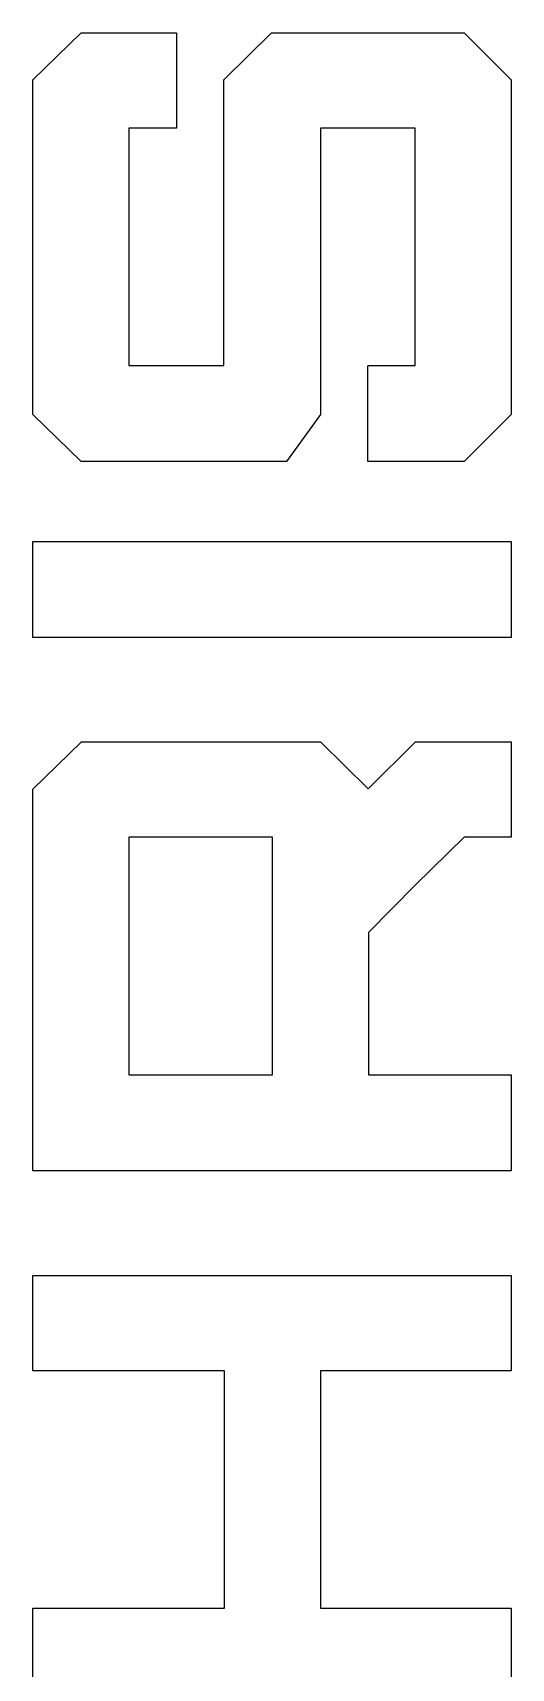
# Model space of a CAD drawing. Extents: x 4 to 27.8, y 3.9 to 24.1.
# Drawn here: x 23.988 to 24.989, y 10.546 to 13.97 of the extents above; entities that cross this region are included whole.
import ezdxf

# ---------------------------------------------------------------- set-up
doc = ezdxf.new("R2010")
doc.units = 0
doc.header["$MEASUREMENT"] = 0
doc.layers.add('BLACK', color=7, linetype='CONTINUOUS')

msp = doc.modelspace()

# ---------------------------------------------------------------- linework, layer by layer
at = {"layer": 'Black'}
for p, q in [((23.9879, 13.8714), (24.0893, 13.9699)), ((24.0893, 13.9699), (24.0894, 13.97)), ((24.0893, 13.9699), (24.0893, 13.9699)), ((24.0893, 13.9699), (24.0893, 13.9699)), ((24.0894, 13.97), (24.0895, 13.97)), ((24.0895, 13.97), (24.0895, 13.97)), ((24.0895, 13.97), (24.0895, 13.97)), ((24.0895, 13.97), (24.0896, 13.97)), ((24.0896, 13.97), (24.0896, 13.9701)), ((24.0896, 13.9701), (24.0896, 13.9701)), ((24.0896, 13.9701), (24.0897, 13.9701)), ((24.0897, 13.9701), (24.2881, 13.9701)), ((24.2881, 13.9701), (24.2882, 13.97)), ((24.2882, 13.97), (24.2882, 13.97)), ((24.2882, 13.97), (24.2882, 13.97)), ((24.2882, 13.97), (24.2883, 13.97)), ((24.2883, 13.97), (24.2883, 13.97)), ((24.2883, 13.97), (24.2884, 13.97)), ((24.2884, 13.97), (24.2884, 13.97)), ((24.2884, 13.97), (24.2884, 13.9699)), ((24.2884, 13.9699), (24.2885, 13.9699)), ((24.2885, 13.9699), (24.2885, 13.9699)), ((24.2885, 13.9699), (24.2885, 13.9698)), ((24.2885, 13.9698), (24.2885, 13.9698)), ((24.2885, 13.9698), (24.2886, 13.9698)), ((24.2886, 13.9698), (24.2886, 13.9697)), ((24.2886, 13.9697), (24.2886, 13.9697)), ((24.2886, 13.9697), (24.2886, 13.9696)), ((24.2886, 13.9696), (24.2886, 13.9696)), ((24.2886, 13.9696), (24.2886, 13.9696)), ((24.2886, 13.9696), (24.2886, 13.7711)), ((24.3876, 13.8714), (24.4875, 13.9699)), ((24.4875, 13.9699), (24.4876, 13.9699)), ((24.4876, 13.9699), (24.4876, 13.97)), ((24.4876, 13.97), (24.4877, 13.97)), ((24.4876, 13.9699), (24.4876, 13.9699)), ((24.4877, 13.97), (24.4877, 13.97)), ((24.4877, 13.97), (24.4877, 13.97)), ((24.4877, 13.97), (24.4878, 13.97)), ((24.4878, 13.97), (24.4879, 13.9701)), ((24.4879, 13.9701), (24.4879, 13.97)), ((24.4879, 13.97), (24.4879, 13.9701)), ((24.4879, 13.9701), (24.8898, 13.9701)), ((24.8898, 13.9701), (24.8898, 13.97)), ((24.8898, 13.97), (24.8898, 13.9701)), ((24.8898, 13.9701), (24.8899, 13.97)), ((24.8899, 13.97), (24.8899, 13.97)), ((24.8899, 13.97), (24.89, 13.97)), ((24.89, 13.97), (24.89, 13.97)), ((24.89, 13.97), (24.89, 13.97)), ((24.89, 13.97), (24.8901, 13.9699)), ((24.8901, 13.9699), (24.8901, 13.9699)), ((24.8901, 13.9699), (24.8901, 13.9699)), ((24.8901, 13.9699), (24.9886, 13.8714)), ((23.9878, 13.8712), (23.9878, 13.8713)), ((23.9878, 13.8713), (23.9879, 13.8713)), ((23.9878, 13.8711), (23.9878, 13.8712)), ((23.9878, 13.8712), (23.9878, 13.8712)), ((23.9878, 13.8712), (23.9878, 13.8712)), ((23.9878, 13.871), (23.9878, 13.8711)), ((23.9878, 13.8711), (23.9878, 13.8711)), ((23.9878, 13.1715), (23.9878, 13.871)), ((23.9879, 13.8713), (23.9879, 13.8714)), ((23.9879, 13.8714), (23.9879, 13.8714)), ((23.9879, 13.8714), (23.9879, 13.8714)), ((24.3875, 13.8713), (24.3876, 13.8714)), ((24.3875, 13.8712), (24.3875, 13.8713)), ((24.3875, 13.8713), (24.3875, 13.8713)), ((24.3875, 13.8711), (24.3875, 13.8712)), ((24.3875, 13.8712), (24.3875, 13.8712)), ((24.3875, 13.8712), (24.3875, 13.8712)), ((24.3875, 13.871), (24.3875, 13.8711)), ((24.3875, 13.8711), (24.3875, 13.8711)), ((24.3875, 13.2733), (24.3875, 13.871)), ((24.3876, 13.8714), (24.3876, 13.8714)), ((24.3876, 13.8714), (24.3876, 13.8714)), ((24.9886, 13.8714), (24.9886, 13.8714)), ((24.9886, 13.8714), (24.9887, 13.8714)), ((24.9887, 13.8714), (24.9887, 13.8713)), ((24.9887, 13.8713), (24.9887, 13.8713)), ((24.9887, 13.8713), (24.9887, 13.8712)), ((24.9887, 13.8712), (24.9888, 13.8712)), ((24.9888, 13.8712), (24.9888, 13.8712)), ((24.9888, 13.8712), (24.9888, 13.8711)), ((24.9888, 13.8711), (24.9888, 13.8711)), ((24.9888, 13.8711), (24.9888, 13.871)), ((24.9888, 13.871), (24.9888, 13.1715)), ((24.2881, 13.7706), (24.1887, 13.7706)), ((24.1887, 13.7706), (24.1887, 13.2733)), ((24.2882, 13.7706), (24.2881, 13.7706)), ((24.2883, 13.7706), (24.2882, 13.7706)), ((24.2882, 13.7706), (24.2882, 13.7706)), ((24.2882, 13.7706), (24.2882, 13.7706)), ((24.2884, 13.7707), (24.2883, 13.7707)), ((24.2883, 13.7707), (24.2883, 13.7706)), ((24.2885, 13.7708), (24.2884, 13.7707)), ((24.2884, 13.7707), (24.2884, 13.7707)), ((24.2884, 13.7707), (24.2884, 13.7707)), ((24.2886, 13.7709), (24.2885, 13.7709)), ((24.2885, 13.7709), (24.2885, 13.7708)), ((24.2885, 13.7708), (24.2885, 13.7708)), ((24.2885, 13.7708), (24.2885, 13.7708)), ((24.2886, 13.7711), (24.2886, 13.7711)), ((24.2886, 13.7711), (24.2886, 13.771)), ((24.2886, 13.771), (24.2886, 13.771)), ((24.2886, 13.771), (24.2886, 13.7709)), ((24.2886, 13.7709), (24.2886, 13.7709)), ((24.7879, 13.7706), (24.5898, 13.7706)), ((24.5898, 13.7706), (24.5898, 13.1715)), ((24.7879, 13.2733), (24.7879, 13.7706)), ((24.1887, 13.2733), (24.3875, 13.2733)), ((24.6891, 13.273), (24.6891, 13.2731)), ((24.6891, 13.2731), (24.6892, 13.2731)), ((24.6891, 13.2729), (24.6891, 13.273)), ((24.6891, 13.273), (24.6891, 13.273)), ((24.6891, 13.273), (24.6891, 13.273)), ((24.6891, 13.2728), (24.6891, 13.2729)), ((24.6891, 13.2729), (24.6891, 13.2729)), ((24.6891, 13.0729), (24.6891, 13.2728)), ((24.6892, 13.2731), (24.6892, 13.2732)), ((24.6892, 13.2732), (24.6892, 13.2732)), ((24.6892, 13.2732), (24.6893, 13.2732)), ((24.6892, 13.2731), (24.6892, 13.2731)), ((24.6893, 13.2732), (24.6893, 13.2733)), ((24.6893, 13.2733), (24.6893, 13.2733)), ((24.6893, 13.2733), (24.6894, 13.2733)), ((24.6894, 13.2733), (24.6894, 13.2733)), ((24.6894, 13.2733), (24.6895, 13.2733)), ((24.6895, 13.2733), (24.6895, 13.2733)), ((24.6895, 13.2733), (24.6896, 13.2733)), ((24.6896, 13.2733), (24.7879, 13.2733)), ((23.9878, 13.1714), (23.9878, 13.1715)), ((23.9878, 13.1713), (23.9878, 13.1714)), ((23.9878, 13.1714), (23.9878, 13.1714)), ((23.9878, 13.1714), (23.9878, 13.1714)), ((23.9879, 13.1712), (23.9878, 13.1713)), ((23.9878, 13.1713), (23.9878, 13.1713)), ((23.9878, 13.1713), (23.9878, 13.1713)), ((23.9879, 13.1711), (23.9879, 13.1712)), ((23.9879, 13.1712), (23.9879, 13.1712)), ((24.0893, 13.0726), (23.9879, 13.1711)), ((23.9879, 13.1711), (23.9879, 13.1711)), ((24.5897, 13.1712), (24.5183, 13.0726)), ((24.5898, 13.1713), (24.5897, 13.1713)), ((24.5897, 13.1713), (24.5897, 13.1712)), ((24.5897, 13.1712), (24.5897, 13.1712)), ((24.5898, 13.1715), (24.5898, 13.1714)), ((24.5898, 13.1714), (24.5898, 13.1713)), ((24.5898, 13.1713), (24.5898, 13.1713)), ((24.9886, 13.1711), (24.8901, 13.0726)), ((24.9887, 13.1712), (24.9886, 13.1711)), ((24.9886, 13.1711), (24.9886, 13.1711)), ((24.9888, 13.1713), (24.9887, 13.1713)), ((24.9887, 13.1713), (24.9887, 13.1713)), ((24.9887, 13.1713), (24.9887, 13.1712)), ((24.9887, 13.1712), (24.9887, 13.1712)), ((24.9888, 13.1715), (24.9888, 13.1715)), ((24.9888, 13.1715), (24.9888, 13.1714)), ((24.9888, 13.1714), (24.9888, 13.1714)), ((24.9888, 13.1714), (24.9888, 13.1713)), ((24.0894, 13.0725), (24.0893, 13.0726)), ((24.0893, 13.0726), (24.0893, 13.0726)), ((24.0893, 13.0726), (24.0893, 13.0726)), ((24.0895, 13.0725), (24.0894, 13.0725)), ((24.0896, 13.0725), (24.0895, 13.0725)), ((24.0895, 13.0725), (24.0895, 13.0725)), ((24.0895, 13.0725), (24.0895, 13.0725)), ((24.0896, 13.0724), (24.0896, 13.0725)), ((24.0897, 13.0724), (24.0896, 13.0724)), ((24.0896, 13.0724), (24.0896, 13.0724)), ((24.5179, 13.0724), (24.0897, 13.0724)), ((24.518, 13.0725), (24.5179, 13.0725)), ((24.5179, 13.0725), (24.5179, 13.0724)), ((24.5181, 13.0725), (24.518, 13.0725)), ((24.518, 13.0725), (24.518, 13.0725)), ((24.5182, 13.0725), (24.5181, 13.0725)), ((24.5181, 13.0725), (24.5181, 13.0725)), ((24.5183, 13.0726), (24.5182, 13.0726)), ((24.5182, 13.0726), (24.5182, 13.0726)), ((24.5182, 13.0726), (24.5182, 13.0725)), ((24.5182, 13.0725), (24.5182, 13.0725)), ((24.6891, 13.0728), (24.6891, 13.0729)), ((24.6891, 13.0729), (24.6891, 13.0729)), ((24.6891, 13.0729), (24.6891, 13.0729)), ((24.6891, 13.0727), (24.6891, 13.0728)), ((24.6891, 13.0728), (24.6891, 13.0728)), ((24.6892, 13.0727), (24.6891, 13.0727)), ((24.6891, 13.0727), (24.6891, 13.0727)), ((24.6892, 13.0726), (24.6892, 13.0727)), ((24.6893, 13.0725), (24.6892, 13.0726)), ((24.6892, 13.0726), (24.6892, 13.0726)), ((24.6892, 13.0726), (24.6892, 13.0726)), ((24.6894, 13.0725), (24.6893, 13.0725)), ((24.6893, 13.0725), (24.6893, 13.0725)), ((24.6893, 13.0725), (24.6893, 13.0725)), ((24.6895, 13.0724), (24.6894, 13.0725)), ((24.6894, 13.0725), (24.6894, 13.0725)), ((24.6896, 13.0724), (24.6895, 13.0724)), ((24.6895, 13.0724), (24.6895, 13.0724)), ((24.8898, 13.0724), (24.6896, 13.0724)), ((24.8899, 13.0725), (24.8898, 13.0724)), ((24.8898, 13.0724), (24.8898, 13.0724)), ((24.8898, 13.0724), (24.8898, 13.0724)), ((24.89, 13.0725), (24.8899, 13.0725)), ((24.8899, 13.0725), (24.8899, 13.0725)), ((24.8901, 13.0726), (24.89, 13.0725)), ((24.89, 13.0725), (24.89, 13.0725)), ((24.89, 13.0725), (24.89, 13.0725)), ((24.8901, 13.0726), (24.8901, 13.0726)), ((24.8901, 13.0726), (24.8901, 13.0726)), ((23.9878, 12.9049), (23.9878, 12.905)), ((23.9878, 12.905), (23.9878, 12.905)), ((23.9878, 12.905), (23.9879, 12.905)), ((23.9878, 12.9048), (23.9878, 12.9049)), ((23.9878, 12.9049), (23.9878, 12.9049)), ((23.9878, 12.7049), (23.9878, 12.9048)), ((23.9878, 12.9048), (23.9878, 12.9048)), ((23.9878, 12.9048), (23.9878, 12.9048)), ((23.9879, 12.905), (23.9879, 12.9051)), ((23.9879, 12.9051), (23.9879, 12.9051)), ((23.9879, 12.9051), (23.988, 12.9051)), ((23.988, 12.9051), (23.988, 12.9052)), ((23.988, 12.9052), (23.988, 12.9052)), ((23.988, 12.9052), (23.9881, 12.9052)), ((23.9881, 12.9052), (23.9881, 12.9052)), ((23.9881, 12.9052), (23.9882, 12.9052)), ((23.9882, 12.9052), (23.9883, 12.9053)), ((23.9882, 12.9052), (23.9882, 12.9052)), ((23.9882, 12.9052), (23.9882, 12.9052)), ((23.9883, 12.9053), (24.9883, 12.9053)), ((24.9883, 12.9053), (24.9883, 12.9052)), ((24.9883, 12.9052), (24.9884, 12.9052)), ((24.9884, 12.9052), (24.9884, 12.9052)), ((24.9884, 12.9052), (24.9885, 12.9052)), ((24.9885, 12.9052), (24.9885, 12.9052)), ((24.9885, 12.9052), (24.9885, 12.9052)), ((24.9885, 12.9052), (24.9886, 12.9052)), ((24.9886, 12.9052), (24.9886, 12.9051)), ((24.9886, 12.9051), (24.9886, 12.9051)), ((24.9886, 12.9051), (24.9887, 12.9051)), ((24.9887, 12.9051), (24.9887, 12.905)), ((24.9887, 12.905), (24.9887, 12.905)), ((24.9887, 12.905), (24.9887, 12.905)), ((24.9887, 12.905), (24.9888, 12.9049)), ((24.9888, 12.9049), (24.9888, 12.9049)), ((24.9888, 12.9049), (24.9888, 12.9048)), ((24.9888, 12.9048), (24.9888, 12.9048)), ((24.9888, 12.9048), (24.9888, 12.9048)), ((24.9888, 12.9048), (24.9888, 12.7049)), ((23.9878, 12.7048), (23.9878, 12.7049)), ((23.9878, 12.7047), (23.9878, 12.7048)), ((23.9878, 12.7048), (23.9878, 12.7048)), ((23.9878, 12.7046), (23.9878, 12.7047)), ((23.9878, 12.7047), (23.9878, 12.7047)), ((23.9878, 12.7047), (23.9878, 12.7047)), ((23.9879, 12.7046), (23.9878, 12.7046)), ((23.9879, 12.7045), (23.9879, 12.7046)), ((23.988, 12.7045), (23.9879, 12.7045)), ((23.9879, 12.7045), (23.9879, 12.7045)), ((23.988, 12.7044), (23.988, 12.7045)), ((23.988, 12.7045), (23.988, 12.7045)), ((23.9881, 12.7044), (23.988, 12.7044)), ((23.9882, 12.7044), (23.9881, 12.7044)), ((23.9881, 12.7044), (23.9881, 12.7044)), ((23.9883, 12.7044), (23.9882, 12.7044)), ((23.9882, 12.7044), (23.9882, 12.7044)), ((23.9882, 12.7044), (23.9882, 12.7044)), ((24.9883, 12.7044), (23.9883, 12.7044)), ((24.9884, 12.7044), (24.9883, 12.7044)), ((24.9883, 12.7044), (24.9883, 12.7044)), ((24.9885, 12.7044), (24.9884, 12.7044)), ((24.9884, 12.7044), (24.9884, 12.7044)), ((24.9886, 12.7045), (24.9885, 12.7044)), ((24.9885, 12.7044), (24.9885, 12.7044)), ((24.9885, 12.7044), (24.9885, 12.7044)), ((24.9887, 12.7045), (24.9886, 12.7045)), ((24.9886, 12.7045), (24.9886, 12.7045)), ((24.9886, 12.7045), (24.9886, 12.7045)), ((24.9888, 12.7047), (24.9887, 12.7047)), ((24.9887, 12.7047), (24.9887, 12.7046)), ((24.9887, 12.7046), (24.9887, 12.7046)), ((24.9887, 12.7046), (24.9887, 12.7045)), ((24.9888, 12.7049), (24.9888, 12.7048)), ((24.9888, 12.7048), (24.9888, 12.7048)), ((24.9888, 12.7048), (24.9888, 12.7047)), ((24.9888, 12.7047), (24.9888, 12.7047)), ((23.9879, 12.3868), (24.0893, 12.4853)), ((24.0893, 12.4853), (24.0894, 12.4854)), ((24.0893, 12.4853), (24.0893, 12.4853)), ((24.0893, 12.4853), (24.0893, 12.4853)), ((24.0894, 12.4854), (24.0895, 12.4854)), ((24.0895, 12.4854), (24.0895, 12.4854)), ((24.0895, 12.4854), (24.0895, 12.4854)), ((24.0895, 12.4854), (24.0896, 12.4854)), ((24.0896, 12.4854), (24.0896, 12.4854)), ((24.0896, 12.4854), (24.0896, 12.4854)), ((24.0896, 12.4854), (24.0897, 12.4854)), ((24.0897, 12.4854), (24.5899, 12.4854)), ((24.5899, 12.4854), (24.5899, 12.4854)), ((24.5899, 12.4854), (24.59, 12.4854)), ((24.5899, 12.4854), (24.5899, 12.4854)), ((24.59, 12.4854), (24.59, 12.4854)), ((24.59, 12.4854), (24.5901, 12.4854)), ((24.5901, 12.4854), (24.5901, 12.4854)), ((24.5901, 12.4854), (24.5901, 12.4854)), ((24.5901, 12.4854), (24.5902, 12.4853)), ((24.5902, 12.4853), (24.5902, 12.4853)), ((24.5902, 12.4853), (24.5902, 12.4853)), ((24.5902, 12.4853), (24.6898, 12.3871)), ((24.6898, 12.3871), (24.788, 12.4853)), ((24.788, 12.4853), (24.7881, 12.4854)), ((24.788, 12.4853), (24.788, 12.4853)), ((24.788, 12.4853), (24.788, 12.4853)), ((24.7881, 12.4854), (24.7882, 12.4854)), ((24.7882, 12.4854), (24.7882, 12.4854)), ((24.7882, 12.4854), (24.7882, 12.4854)), ((24.7882, 12.4854), (24.7883, 12.4854)), ((24.7883, 12.4854), (24.7883, 12.4854)), ((24.7883, 12.4854), (24.7883, 12.4854)), ((24.7883, 12.4854), (24.7884, 12.4854)), ((24.7884, 12.4854), (24.9883, 12.4854)), ((24.9883, 12.4854), (24.9883, 12.4854)), ((24.9883, 12.4854), (24.9884, 12.4854)), ((24.9884, 12.4854), (24.9884, 12.4854)), ((24.9884, 12.4854), (24.9885, 12.4854)), ((24.9885, 12.4854), (24.9885, 12.4854)), ((24.9885, 12.4854), (24.9885, 12.4854)), ((24.9885, 12.4854), (24.9886, 12.4853)), ((24.9886, 12.4853), (24.9886, 12.4853)), ((24.9886, 12.4853), (24.9886, 12.4853)), ((24.9886, 12.4853), (24.9887, 12.4853)), ((24.9887, 12.4853), (24.9887, 12.4852)), ((24.9887, 12.4852), (24.9887, 12.4852)), ((24.9887, 12.4852), (24.9887, 12.4851)), ((24.9887, 12.4851), (24.9888, 12.4851)), ((24.9888, 12.4851), (24.9888, 12.4851)), ((24.9888, 12.4851), (24.9888, 12.485)), ((24.9888, 12.485), (24.9888, 12.485)), ((24.9888, 12.485), (24.9888, 12.4849)), ((24.9888, 12.4849), (24.9888, 12.2865)), ((23.9878, 12.3866), (23.9878, 12.3867)), ((23.9878, 12.3867), (23.9879, 12.3867)), ((23.9878, 12.3865), (23.9878, 12.3866)), ((23.9878, 12.3866), (23.9878, 12.3866)), ((23.9878, 12.3864), (23.9878, 12.3865)), ((23.9878, 12.3865), (23.9878, 12.3865)), ((23.9878, 12.3865), (23.9878, 12.3865)), ((23.9878, 11.5883), (23.9878, 12.3864)), ((23.9879, 12.3867), (23.9879, 12.3868)), ((23.9879, 12.3868), (23.9879, 12.3868)), ((23.9879, 12.3868), (23.9879, 12.3868)), ((24.1887, 12.286), (24.1887, 11.7887)), ((24.4894, 12.286), (24.1887, 12.286)), ((24.4894, 11.7887), (24.4894, 12.286)), ((24.89, 12.286), (24.7887, 12.1862)), ((24.9883, 12.286), (24.89, 12.286)), ((24.9884, 12.286), (24.9883, 12.286)), ((24.9883, 12.286), (24.9883, 12.286)), ((24.9885, 12.286), (24.9884, 12.286)), ((24.9884, 12.286), (24.9884, 12.286)), ((24.9886, 12.2861), (24.9885, 12.2861)), ((24.9885, 12.2861), (24.9885, 12.286)), ((24.9885, 12.286), (24.9885, 12.286)), ((24.9887, 12.2862), (24.9886, 12.2861)), ((24.9886, 12.2861), (24.9886, 12.2861)), ((24.9886, 12.2861), (24.9886, 12.2861)), ((24.9888, 12.2863), (24.9887, 12.2863)), ((24.9887, 12.2863), (24.9887, 12.2862)), ((24.9887, 12.2862), (24.9887, 12.2862)), ((24.9887, 12.2862), (24.9887, 12.2862)), ((24.9888, 12.2865), (24.9888, 12.2864)), ((24.9888, 12.2864), (24.9888, 12.2864)), ((24.9888, 12.2864), (24.9888, 12.2864)), ((24.9888, 12.2864), (24.9888, 12.2863)), ((24.7887, 12.1862), (24.6903, 12.0864)), ((24.6903, 12.0864), (24.6903, 11.7887)), ((24.1887, 11.7887), (24.4894, 11.7887)), ((24.6903, 11.7887), (24.9883, 11.7887)), ((24.9883, 11.7887), (24.9883, 11.7887)), ((24.9883, 11.7887), (24.9884, 11.7887)), ((24.9884, 11.7887), (24.9884, 11.7887)), ((24.9884, 11.7887), (24.9885, 11.7887)), ((24.9885, 11.7887), (24.9885, 11.7887)), ((24.9885, 11.7887), (24.9885, 11.7886)), ((24.9885, 11.7886), (24.9886, 11.7886)), ((24.9886, 11.7886), (24.9886, 11.7886)), ((24.9886, 11.7886), (24.9886, 11.7886)), ((24.9886, 11.7886), (24.9887, 11.7885)), ((24.9887, 11.7885), (24.9887, 11.7885)), ((24.9887, 11.7885), (24.9887, 11.7885)), ((24.9887, 11.7885), (24.9887, 11.7884)), ((24.9887, 11.7884), (24.9888, 11.7884)), ((24.9888, 11.7884), (24.9888, 11.7883)), ((24.9888, 11.7883), (24.9888, 11.7883)), ((24.9888, 11.7883), (24.9888, 11.7883)), ((24.9888, 11.7883), (24.9888, 11.7882)), ((24.9888, 11.7882), (24.9888, 11.5883)), ((23.9878, 11.5882), (23.9878, 11.5883)), ((23.9878, 11.5883), (23.9878, 11.5883)), ((23.9878, 11.5881), (23.9878, 11.5882)), ((23.9878, 11.5882), (23.9878, 11.5882)), ((23.9878, 11.5882), (23.9878, 11.5882)), ((23.9879, 11.588), (23.9878, 11.5881)), ((23.9878, 11.5881), (23.9878, 11.5881)), ((23.988, 11.5879), (23.9879, 11.588)), ((23.9879, 11.588), (23.9879, 11.588)), ((23.9879, 11.588), (23.9879, 11.588)), ((23.9881, 11.5879), (23.988, 11.5879)), ((23.988, 11.5879), (23.988, 11.5879)), ((23.988, 11.5879), (23.988, 11.5879)), ((23.9882, 11.5878), (23.9881, 11.5879)), ((23.9881, 11.5879), (23.9881, 11.5879)), ((23.9883, 11.5878), (23.9882, 11.5878)), ((23.9882, 11.5878), (23.9882, 11.5878)), ((23.9882, 11.5878), (23.9882, 11.5878)), ((24.9883, 11.5878), (23.9883, 11.5878)), ((24.9884, 11.5878), (24.9883, 11.5878)), ((24.9883, 11.5878), (24.9883, 11.5878)), ((24.9885, 11.5879), (24.9884, 11.5878)), ((24.9884, 11.5878), (24.9884, 11.5878)), ((24.9886, 11.5879), (24.9885, 11.5879)), ((24.9885, 11.5879), (24.9885, 11.5879)), ((24.9885, 11.5879), (24.9885, 11.5879)), ((24.9887, 11.588), (24.9886, 11.588)), ((24.9886, 11.588), (24.9886, 11.5879)), ((24.9886, 11.5879), (24.9886, 11.5879)), ((24.9888, 11.5882), (24.9887, 11.5881)), ((24.9887, 11.5881), (24.9887, 11.5881)), ((24.9887, 11.5881), (24.9887, 11.588)), ((24.9887, 11.588), (24.9887, 11.588)), ((24.9888, 11.5883), (24.9888, 11.5883)), ((24.9888, 11.5883), (24.9888, 11.5882)), ((24.9888, 11.5882), (24.9888, 11.5882)), ((24.9888, 11.5882), (24.9888, 11.5882)), ((23.9878, 11.3686), (23.9879, 11.3687)), ((23.9878, 11.3685), (23.9878, 11.3686)), ((23.9878, 11.3686), (23.9878, 11.3686)), ((23.9878, 11.3686), (23.9878, 11.3686)), ((23.9878, 11.3684), (23.9878, 11.3685)), ((23.9878, 11.3685), (23.9878, 11.3685)), ((23.9878, 11.1699), (23.9878, 11.3684)), ((23.9878, 11.3684), (23.9878, 11.3684)), ((23.9879, 11.3687), (23.988, 11.3688)), ((23.9879, 11.3687), (23.9879, 11.3687)), ((23.9879, 11.3687), (23.9879, 11.3687)), ((23.988, 11.3688), (23.988, 11.3688)), ((23.988, 11.3688), (23.988, 11.3688)), ((23.988, 11.3688), (23.9881, 11.3688)), ((23.9881, 11.3688), (23.9881, 11.3689)), ((23.9881, 11.3689), (23.9882, 11.3689)), ((23.9882, 11.3689), (23.9882, 11.3689)), ((23.9882, 11.3689), (23.9882, 11.3689)), ((23.9882, 11.3689), (23.9883, 11.3689)), ((23.9883, 11.3689), (24.9883, 11.3689)), ((24.9883, 11.3689), (24.9884, 11.3689)), ((24.9883, 11.3689), (24.9883, 11.3689)), ((24.9884, 11.3689), (24.9884, 11.3689)), ((24.9884, 11.3689), (24.9885, 11.3689)), ((24.9885, 11.3689), (24.9885, 11.3688)), ((24.9885, 11.3688), (24.9885, 11.3688)), ((24.9885, 11.3688), (24.9886, 11.3688)), ((24.9886, 11.3688), (24.9886, 11.3688)), ((24.9886, 11.3688), (24.9886, 11.3687)), ((24.9886, 11.3687), (24.9887, 11.3687)), ((24.9887, 11.3687), (24.9887, 11.3687)), ((24.9887, 11.3687), (24.9887, 11.3686)), ((24.9887, 11.3686), (24.9887, 11.3686)), ((24.9887, 11.3686), (24.9888, 11.3686)), ((24.9888, 11.3686), (24.9888, 11.3685)), ((24.9888, 11.3685), (24.9888, 11.3685)), ((24.9888, 11.3685), (24.9888, 11.3684)), ((24.9888, 11.3684), (24.9888, 11.3684)), ((24.9888, 11.3684), (24.9888, 11.1699)), ((23.9878, 11.1698), (23.9878, 11.1699)), ((23.9878, 11.1699), (23.9878, 11.1699)), ((23.9878, 11.1699), (23.9878, 11.1699)), ((23.9878, 11.1697), (23.9878, 11.1698)), ((23.9878, 11.1698), (23.9878, 11.1698)), ((23.9879, 11.1697), (23.9878, 11.1697)), ((23.9878, 11.1697), (23.9878, 11.1697)), ((23.9879, 11.1696), (23.9879, 11.1697)), ((23.988, 11.1696), (23.9879, 11.1696)), ((23.9879, 11.1696), (23.9879, 11.1696)), ((23.988, 11.1695), (23.988, 11.1696)), ((23.9881, 11.1695), (23.988, 11.1695)), ((23.988, 11.1695), (23.988, 11.1695)), ((23.9882, 11.1695), (23.9881, 11.1695)), ((23.9881, 11.1695), (23.9881, 11.1695)), ((23.9883, 11.1694), (23.9882, 11.1695)), ((23.9882, 11.1695), (23.9882, 11.1695)), ((23.9882, 11.1695), (23.9882, 11.1695)), ((24.3891, 11.1694), (23.9883, 11.1694)), ((24.3891, 10.6722), (24.3891, 11.1694)), ((24.9883, 11.1694), (24.59, 11.1694)), ((24.59, 11.1694), (24.59, 10.6722)), ((24.9884, 11.1695), (24.9883, 11.1695)), ((24.9883, 11.1695), (24.9883, 11.1694)), ((24.9885, 11.1695), (24.9884, 11.1695)), ((24.9884, 11.1695), (24.9884, 11.1695)), ((24.9886, 11.1695), (24.9885, 11.1695)), ((24.9885, 11.1695), (24.9885, 11.1695)), ((24.9885, 11.1695), (24.9885, 11.1695)), ((24.9887, 11.1696), (24.9886, 11.1696)), ((24.9886, 11.1696), (24.9886, 11.1696)), ((24.9886, 11.1696), (24.9886, 11.1695)), ((24.9888, 11.1698), (24.9887, 11.1697)), ((24.9887, 11.1697), (24.9887, 11.1697)), ((24.9887, 11.1697), (24.9887, 11.1697)), ((24.9887, 11.1697), (24.9887, 11.1696)), ((24.9888, 11.1699), (24.9888, 11.1699)), ((24.9888, 11.1699), (24.9888, 11.1699)), ((24.9888, 11.1699), (24.9888, 11.1698)), ((24.9888, 11.1698), (24.9888, 11.1698)), ((23.9878, 10.6719), (23.9879, 10.672)), ((23.9878, 10.6718), (23.9878, 10.6719)), ((23.9878, 10.6719), (23.9878, 10.6719)), ((23.9878, 10.6717), (23.9878, 10.6718)), ((23.9878, 10.6718), (23.9878, 10.6718)), ((23.9878, 10.6718), (23.9878, 10.6718)), ((23.9878, 10.4718), (23.9878, 10.6717)), ((23.9878, 10.6717), (23.9878, 10.6717)), ((23.9879, 10.672), (23.988, 10.6721)), ((23.9879, 10.672), (23.9879, 10.672)), ((23.9879, 10.672), (23.9879, 10.672)), ((23.988, 10.6721), (23.988, 10.6721)), ((23.988, 10.6721), (23.988, 10.6721)), ((23.988, 10.6721), (23.9881, 10.6721)), ((23.9881, 10.6721), (23.9881, 10.6721)), ((23.9881, 10.6721), (23.9882, 10.6721)), ((23.9882, 10.6721), (23.9882, 10.6722)), ((23.9882, 10.6722), (23.9882, 10.6722)), ((23.9882, 10.6722), (23.9883, 10.6722)), ((23.9883, 10.6722), (24.3891, 10.6722)), ((24.59, 10.6722), (24.9883, 10.6722)), ((24.9883, 10.6722), (24.9883, 10.6722)), ((24.9883, 10.6722), (24.9884, 10.6722)), ((24.9884, 10.6722), (24.9884, 10.6721)), ((24.9884, 10.6721), (24.9885, 10.6721)), ((24.9885, 10.6721), (24.9885, 10.6721)), ((24.9885, 10.6721), (24.9885, 10.6721)), ((24.9885, 10.6721), (24.9886, 10.6721)), ((24.9886, 10.6721), (24.9886, 10.6721)), ((24.9886, 10.6721), (24.9886, 10.672)), ((24.9886, 10.672), (24.9887, 10.672)), ((24.9887, 10.672), (24.9887, 10.672)), ((24.9887, 10.672), (24.9887, 10.6719)), ((24.9887, 10.6719), (24.9887, 10.6719)), ((24.9887, 10.6719), (24.9888, 10.6718)), ((24.9888, 10.6718), (24.9888, 10.6718)), ((24.9888, 10.6718), (24.9888, 10.6718)), ((24.9888, 10.6718), (24.9888, 10.6717)), ((24.9888, 10.6717), (24.9888, 10.6717)), ((24.9888, 10.6717), (24.9888, 10.4718))]:
    msp.add_line(p, q, dxfattribs=at)

doc.saveas('drawing.dxf')
